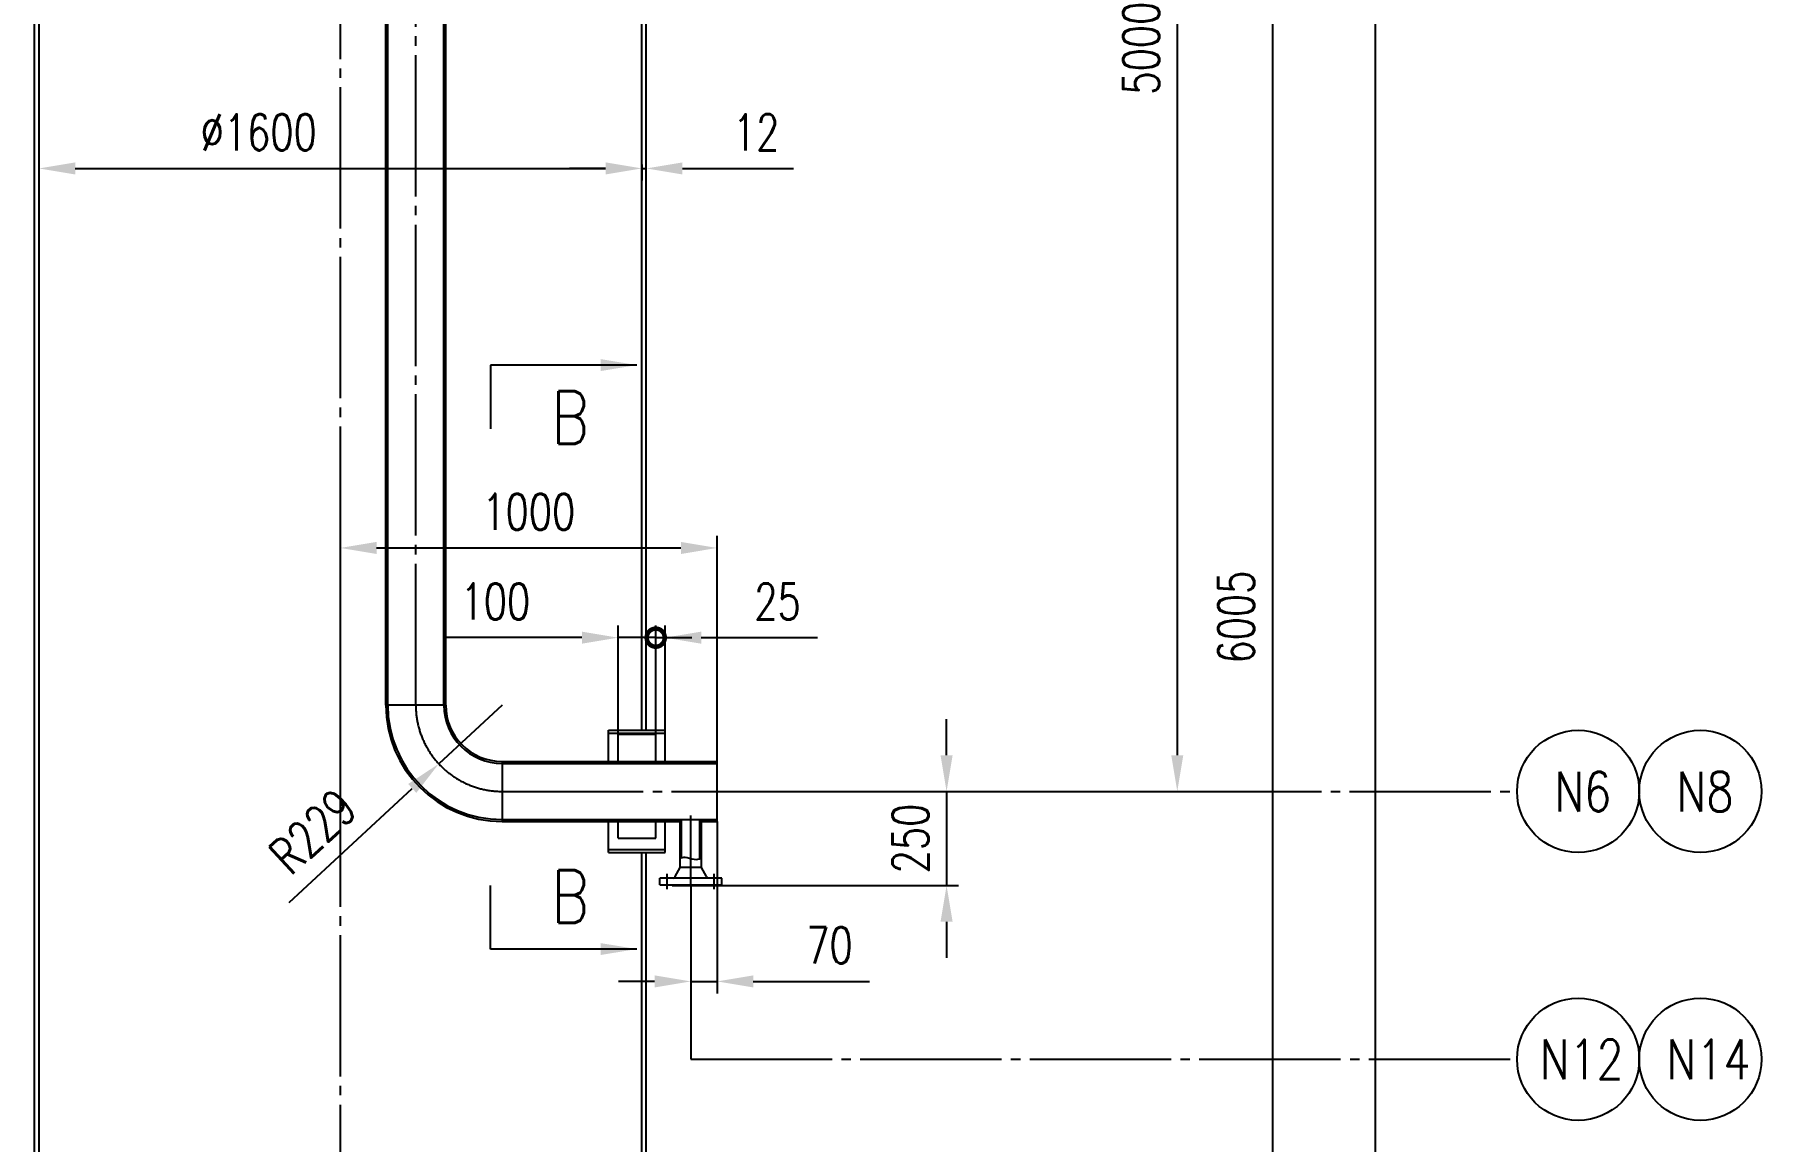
# Model space of a CAD drawing. Extents: x 16825 to 205982, y -10874 to 68273.
# Drawn here: x 189834 to 194418, y 30145 to 33082 of the extents above; entities that cross this region are included whole.
import ezdxf

# ---------------------------------------------------------------- set-up
doc = ezdxf.new("R2010")
doc.units = 0
doc.header["$LTSCALE"] = 5
doc.header["$MEASUREMENT"] = 0
doc.linetypes.add('CENTER', pattern=[18, 15, -1, 1, -1])
doc.linetypes.add('DIVIDE', pattern=[20, 15, -1, 1, -1, 1, -1])
doc.layers.get('0').update_dxf_attribs({"color": 4, "linetype": 'DIVIDE'})
doc.layers.get('DEFPOINTS').update_dxf_attribs({"linetype": 'CONTINUOUS'})
for name, color, linetype in [('CEN', 6, 'CENTER'), ('DIM', 1, 'CONTINUOUS'), ('THIN', 1, 'CONTINUOUS'), ('THK', 2, 'CONTINUOUS'), ('TXT', 3, 'CONTINUOUS')]:
    doc.layers.add(name, color=color, linetype=linetype)
doc.styles.get("Standard").update_dxf_attribs({"font": 'simplex', "width": 0.75, "bigfont": 'hzdx'})
doc.dimstyles.new('DIM3', dxfattribs={"dimscale": 0, "dimtxt": 3, "dimasz": 3, "dimexe": 1, "dimexo": 0, "dimgap": 1.5, "dimtad": 1, "dimdec": 4, "dimdsep": 46, "dimtxsty": 'Standard', "dimcen": 3, "dimclrd": 1, "dimclrt": 3, "dimadec": 0, "dimazin": 0, "dimtfac": 0.75, "dimtdec": 4, "dimtix": 1, "dimtmove": 0, "dimatfit": 0, "dimfxl": 0, "dimtolj": 1, "dimtzin": 0, "dimarcsym": 0})

# ---------------------------------------------------------------- blocks, each defined once
blk = doc.blocks.new('*D219')
at = {"layer": 'DEFPOINTS', "color": 0}
for p in [(192233.5, 36073.7), (192104.5, 31073.7), (192867.6, 31073.7)]:
    blk.add_point(p, dxfattribs=at)
at = {"layer": 'DIM', "lineweight": -2}
for p, q in [((192233.5, 36073.7), (192899.6, 36073.7)), ((192104.5, 31073.7), (192899.6, 31073.7))]:
    blk.add_line(p, q, dxfattribs=at)
at = {"layer": 'DIM', "color": 1, "lineweight": -2}
blk.add_line((192867.6, 35977.7), (192867.6, 31169.7), dxfattribs=at)
at = {"layer": 'DIM', "color": 1}
for points in [[(192851.6, 35977.7), (192883.6, 35977.7), (192867.6, 36073.7)], [(192851.6, 31169.7), (192883.6, 31169.7), (192867.6, 31073.7)]]:
    blk.add_solid(points, dxfattribs=at)
at = {"layer": 'DIM', "color": 3, "insert": (192771.6, 33046.2), "char_height": 96, "attachment_point": 5, "rotation": 90}
blk.add_mtext('\\A1;5000', dxfattribs=at)
blk = doc.blocks.new('*D217')
at = {"layer": 'DEFPOINTS', "color": 0}
for p in [(193120, 34448.7), (191638.1, 28623.7), (193120, 28623.7)]:
    blk.add_point(p, dxfattribs=at)
at = {"layer": 'DIM', "lineweight": -2}
for p, q in [((193120, 34448.7), (193088, 34448.7)), ((191638.1, 28623.7), (193152, 28623.7))]:
    blk.add_line(p, q, dxfattribs=at)
at = {"layer": 'DIM', "color": 1, "lineweight": -2}
blk.add_line((193120, 34352.7), (193120, 28719.7), dxfattribs=at)
at = {"layer": 'DIM', "color": 1}
for points in [[(193104, 34352.7), (193136, 34352.7), (193120, 34448.7)], [(193104, 28719.7), (193136, 28719.7), (193120, 28623.7)]]:
    blk.add_solid(points, dxfattribs=at)
at = {"layer": 'DIM', "color": 3, "insert": (193024, 31536.2), "char_height": 96, "attachment_point": 5, "rotation": 90}
blk.add_mtext('\\A1;6005', dxfattribs=at)
blk = doc.blocks.new('*D216')
at = {"layer": 'DEFPOINTS', "color": 0}
for p in [(192140.6, 66718.7), (191638.1, 28623.7), (193392.9, 28623.7)]:
    blk.add_point(p, dxfattribs=at)
at = {"layer": 'DIM', "lineweight": -2}
for p, q in [((192140.6, 66718.7), (193424.9, 66718.7)), ((191638.1, 28623.7), (193424.9, 28623.7))]:
    blk.add_line(p, q, dxfattribs=at)
at = {"layer": 'DIM', "color": 1, "lineweight": -2}
blk.add_line((193392.9, 66622.7), (193392.9, 28719.7), dxfattribs=at)
at = {"layer": 'DIM', "color": 1}
for points in [[(193376.9, 66622.7), (193408.9, 66622.7), (193392.9, 66718.7)], [(193376.9, 28719.7), (193408.9, 28719.7), (193392.9, 28623.7)]]:
    blk.add_solid(points, dxfattribs=at)
at = {"layer": 'DIM', "color": 3, "insert": (193296.9, 47671.2), "char_height": 96, "attachment_point": 5, "rotation": 90}
blk.add_mtext('\\A1;~38275', dxfattribs=at)
blk = doc.blocks.new('*D234')
at = {"layer": 'DEFPOINTS', "color": 0}
for p in [(191646.1, 31719.8), (191646.1, 31073.7), (190646.1, 30848.8)]:
    blk.add_point(p, dxfattribs=at)
at = {"layer": 'DIM', "lineweight": -2}
for p, q in [((190646.1, 30848.8), (190646.1, 31751.8)), ((191646.1, 31073.7), (191646.1, 31751.8))]:
    blk.add_line(p, q, dxfattribs=at)
at = {"layer": 'DIM', "color": 1, "lineweight": -2}
blk.add_line((190742.1, 31719.8), (191550.1, 31719.8), dxfattribs=at)
at = {"layer": 'DIM', "color": 1}
for points in [[(190742.1, 31735.8), (190742.1, 31703.8), (190646.1, 31719.8)], [(191550.1, 31735.8), (191550.1, 31703.8), (191646.1, 31719.8)]]:
    blk.add_solid(points, dxfattribs=at)
at = {"layer": 'DIM', "color": 3, "insert": (191146.1, 31815.8), "char_height": 96, "attachment_point": 5}
blk.add_mtext('\\A1;1000', dxfattribs=at)
blk = doc.blocks.new('_DotSmall')
at = {"color": 0, "linetype": 'ByBlock', "const_width": 0.5}
blk.add_lwpolyline([(-0.0625, 0, 1), (0.0625, 0, 1)], format="xyb", close=True, dxfattribs=at)
blk = doc.blocks.new('*D233')
at = {"layer": 'DEFPOINTS', "color": 0}
for p in [(191383.1, 31481.7), (191383.1, 31225.2), (191483.1, 31225.2)]:
    blk.add_point(p, dxfattribs=at)
at = {"layer": 'DIM', "lineweight": -2}
for p, q in [((191383.1, 31225.2), (191383.1, 31513.7)), ((191483.1, 31225.2), (191483.1, 31513.7))]:
    blk.add_line(p, q, dxfattribs=at)
at = {"layer": 'DIM', "color": 1, "lineweight": -2}
for p, q in [((191287.1, 31481.7), (190923.7, 31481.7)), ((191483.1, 31481.7), (191383.1, 31481.7)), ((191483.1, 31481.7), (191579.1, 31481.7))]:
    blk.add_line(p, q, dxfattribs=at)
at = {"layer": 'DIM', "color": 1}
blk.add_solid([(191287.1, 31497.7), (191287.1, 31465.7), (191383.1, 31481.7)], dxfattribs=at)
at = {"layer": 'DIM', "color": 1, "lineweight": -2, "xscale": 96, "yscale": 96, "zscale": 96, "rotation": 180}
blk.add_blockref('_DotSmall', (191483.1, 31481.7), dxfattribs=at)
at = {"layer": 'DIM', "color": 3, "insert": (191057.4, 31577.7), "char_height": 96, "attachment_point": 5}
blk.add_mtext('\\A1;100', dxfattribs=at)
blk = doc.blocks.new('*D232')
at = {"layer": 'DEFPOINTS', "color": 0}
for p in [(191508.1, 31481.7), (191483.1, 31225.2), (191508.1, 31228.2)]:
    blk.add_point(p, dxfattribs=at)
at = {"layer": 'DIM', "lineweight": -2}
for p, q in [((191483.1, 31225.2), (191483.1, 31513.7)), ((191508.1, 31228.2), (191508.1, 31513.7))]:
    blk.add_line(p, q, dxfattribs=at)
at = {"layer": 'DIM', "color": 1, "lineweight": -2}
for p, q in [((191483.1, 31481.7), (191387.1, 31481.7)), ((191483.1, 31481.7), (191508.1, 31481.7)), ((191604.1, 31481.7), (191912.7, 31481.7))]:
    blk.add_line(p, q, dxfattribs=at)
at = {"layer": 'DIM', "color": 1}
blk.add_solid([(191604.1, 31497.7), (191604.1, 31465.7), (191508.1, 31481.7)], dxfattribs=at)
at = {"layer": 'DIM', "color": 3, "insert": (191806.4, 31577.7), "char_height": 96, "attachment_point": 5}
blk.add_mtext('\\A1;25', dxfattribs=at)
blk = doc.blocks.new('_None')
blk = doc.blocks.new('*D236')
at = {"layer": 'DEFPOINTS', "color": 0}
for p in [(191075.1, 31302.7), (190907.2, 31146.9)]:
    blk.add_point(p, dxfattribs=at)
at = {"layer": 'DIM', "color": 1, "lineweight": -2}
for p, q in [((191075.1, 31302.7), (190907.2, 31146.9)), ((190510.1, 30778.5), (190836.8, 31081.6))]:
    blk.add_line(p, q, dxfattribs=at)
at = {"layer": 'DIM', "color": 1}
blk.add_solid([(190825.9, 31093.4), (190847.7, 31069.9), (190907.2, 31146.9)], dxfattribs=at)
at = {"layer": 'DIM', "color": 3, "insert": (190573, 30967.8), "char_height": 96, "attachment_point": 5, "rotation": 42.8517}
blk.add_mtext('\\A1;R229', dxfattribs=at)
blk = doc.blocks.new('*D238')
at = {"layer": 'DEFPOINTS', "color": 0}
for p in [(191715.1, 31073.7), (191576.1, 30823.7), (192255.2, 30823.7)]:
    blk.add_point(p, dxfattribs=at)
at = {"layer": 'DIM', "color": 1, "lineweight": -2}
for p, q in [((192255.2, 31169.7), (192255.2, 31265.7)), ((192255.2, 31073.7), (192255.2, 30823.7)), ((192255.2, 30727.7), (192255.2, 30631.7))]:
    blk.add_line(p, q, dxfattribs=at)
at = {"layer": 'DIM', "lineweight": -2}
for p, q in [((191715.1, 31073.7), (192287.2, 31073.7)), ((191576.1, 30823.7), (192287.2, 30823.7))]:
    blk.add_line(p, q, dxfattribs=at)
at = {"layer": 'DIM', "color": 1}
for points in [[(192239.2, 31169.7), (192271.2, 31169.7), (192255.2, 31073.7)], [(192239.2, 30727.7), (192271.2, 30727.7), (192255.2, 30823.7)]]:
    blk.add_solid(points, dxfattribs=at)
at = {"layer": 'DIM', "color": 3, "insert": (192159.2, 30948.7), "char_height": 96, "attachment_point": 5, "rotation": 90}
blk.add_mtext('\\A1;250', dxfattribs=at)
blk = doc.blocks.new('*D237')
at = {"layer": 'DEFPOINTS', "color": 0}
for p in [(191646.1, 30994.2), (191576.1, 30823.7), (191576.1, 30569.4)]:
    blk.add_point(p, dxfattribs=at)
at = {"layer": 'DIM', "lineweight": -2}
for p, q in [((191646.1, 30994.2), (191646.1, 30537.4)), ((191576.1, 30823.7), (191576.1, 30537.4))]:
    blk.add_line(p, q, dxfattribs=at)
at = {"layer": 'DIM', "color": 1, "lineweight": -2}
for p, q in [((191480.1, 30569.4), (191384.1, 30569.4)), ((191576.1, 30569.4), (191646.1, 30569.4)), ((191742.1, 30569.4), (192050.7, 30569.4))]:
    blk.add_line(p, q, dxfattribs=at)
at = {"layer": 'DIM', "color": 1}
for points in [[(191480.1, 30585.4), (191480.1, 30553.4), (191576.1, 30569.4)], [(191742.1, 30585.4), (191742.1, 30553.4), (191646.1, 30569.4)]]:
    blk.add_solid(points, dxfattribs=at)
at = {"layer": 'DIM', "color": 3, "insert": (191944.4, 30665.4), "char_height": 96, "attachment_point": 5}
blk.add_mtext('\\A1;70', dxfattribs=at)
blk = doc.blocks.new('*D239')
at = {"layer": 'DEFPOINTS', "color": 0}
for p in [(191446.1, 32737.4), (191446.1, 32727), (189846.1, 32643.9)]:
    blk.add_point(p, dxfattribs=at)
at = {"layer": 'DIM', "lineweight": -2}
for p, q in [((189846.1, 32643.9), (189846.1, 32759)), ((191446.1, 32737.4), (191446.1, 32695))]:
    blk.add_line(p, q, dxfattribs=at)
at = {"layer": 'DIM', "color": 1, "lineweight": -2}
blk.add_line((189942.1, 32727), (191350.1, 32727), dxfattribs=at)
at = {"layer": 'DIM', "color": 1}
for points in [[(189942.1, 32743), (189942.1, 32711), (189846.1, 32727)], [(191350.1, 32743), (191350.1, 32711), (191446.1, 32727)]]:
    blk.add_solid(points, dxfattribs=at)
at = {"layer": 'DIM', "color": 3, "insert": (190429.1, 32823), "char_height": 96, "attachment_point": 5}
blk.add_mtext('\\A1;%%C1600', dxfattribs=at)
blk = doc.blocks.new('*D241')
at = {"layer": 'DEFPOINTS', "color": 0}
for p in [(191446.1, 32727), (191458.1, 32727), (191458.1, 32726.4)]:
    blk.add_point(p, dxfattribs=at)
at = {"layer": 'DIM', "lineweight": -2}
for p, q in [((191446.1, 32727), (191446.1, 32759)), ((191458.1, 32726.4), (191458.1, 32759))]:
    blk.add_line(p, q, dxfattribs=at)
at = {"layer": 'DIM', "color": 1, "lineweight": -2}
for p, q in [((191350.1, 32727), (191254.1, 32727)), ((191446.1, 32727), (191458.1, 32727)), ((191554.1, 32727), (191848.9, 32727))]:
    blk.add_line(p, q, dxfattribs=at)
at = {"layer": 'DIM', "color": 1}
for points in [[(191350.1, 32743), (191350.1, 32711), (191446.1, 32727)], [(191554.1, 32743), (191554.1, 32711), (191458.1, 32727)]]:
    blk.add_solid(points, dxfattribs=at)
at = {"layer": 'DIM', "color": 3, "insert": (191749.5, 32823), "char_height": 96, "attachment_point": 5}
blk.add_mtext('\\A1;12', dxfattribs=at)

msp = doc.modelspace()

# ---------------------------------------------------------------- linework, layer by layer
at = {"layer": 'CEN', "ltscale": 5}
for p, q in [((190646.09, 28517.234), (190646.09, 65626.635)), ((190846.09, 31302.657), (190846.09, 34056.362)), ((191075.09, 31073.657), (193769.599, 31073.657)), ((191576.09, 30823.657), (191576.09, 31009.863)), ((191576.09, 30362.927), (193769.599, 30362.927))]:
    msp.add_line(p, q, dxfattribs=at)
at = {"layer": 'CEN'}
for p, q in [((191513.59, 30814.469), (191513.59, 30854.846)), ((191638.59, 30814.469), (191638.59, 30854.846))]:
    msp.add_line(p, q, dxfattribs=at)
at = {"layer": 'CEN', "ltscale": 5}
msp.add_arc((191075.09, 31302.657), 229, 180, 270, dxfattribs=at)
at = {"layer": 'DIM'}
for p, q in [((191044.486, 32205.126), (191044.486, 32036.079)), ((191044.486, 30655.318), (191044.486, 30824.365)), ((191576.09, 30537.423), (191576.09, 30362.927))]:
    msp.add_line(p, q, dxfattribs=at)
for centre in [(193931.786, 31073.657), (194256.159, 31073.657), (193931.786, 30362.927), (194256.159, 30362.927)]:
    msp.add_circle(centre, 162.187, dxfattribs=at)
at = {"layer": 'THIN'}
msp.add_open_spline([(191547.59, 30896.021), (191552.018, 30897.998), (191564.282, 30901.722), (191583.485, 30891.256), (191598.12, 30893.753), (191604.59, 30895.543)], degree=3, knots=[11.21626619, 11.21626619, 11.21626619, 11.21626619, 25.41460224, 50.28215606, 69.96510376, 69.96510376, 69.96510376, 69.96510376], dxfattribs=at)
at = {"layer": 'THK'}
for p, q in [((190766.59, 31302.657), (190766.59, 34028.221)), ((190771.59, 31302.657), (190771.59, 34028.61)), ((190920.59, 31302.657), (190920.59, 34047.942)), ((190925.59, 31302.657), (190925.59, 34048.864)), ((191446.09, 31236.157), (191446.09, 34022.622)), ((191458.09, 31236.157), (191458.09, 34022.622)), ((189834.09, 31079.448), (189834.09, 33712.157)), ((189846.09, 31080.23), (189846.09, 33712.157)), ((190925.59, 31302.657), (190766.59, 31302.657)), ((191358.09, 31236.157), (191508.09, 31236.157)), ((191358.09, 31153.157), (191358.09, 31236.157)), ((191358.09, 31228.157), (191508.09, 31228.157)), ((191383.09, 31225.157), (191483.09, 31225.157)), ((191383.09, 31153.157), (191383.09, 31225.157)), ((191483.09, 31153.157), (191483.09, 31225.157)), ((191508.09, 31153.157), (191508.09, 31236.157)), ((189834.09, 28663.657), (189834.09, 31129.448)), ((189846.09, 28663.657), (189846.09, 31130.23)), ((191075.09, 31153.157), (191646.09, 31153.157)), ((191075.09, 31153.157), (191075.09, 30994.157)), ((191075.09, 31148.157), (191646.09, 31148.157)), ((191646.09, 30994.157), (191646.09, 31153.157)), ((191075.09, 30999.157), (191646.09, 30999.157)), ((191075.09, 30994.157), (191547.59, 30994.157)), ((191358.09, 30911.157), (191358.09, 30994.157)), ((191383.09, 30949.345), (191383.09, 30994.157)), ((191483.09, 30949.345), (191483.09, 30994.157)), ((191508.09, 30911.157), (191508.09, 30994.157)), ((191547.59, 30871.454), (191547.59, 30999.157)), ((191551.59, 30897.613), (191551.59, 30999.157)), ((191600.59, 30894.536), (191600.59, 30999.157)), ((191604.59, 30871.454), (191604.59, 30999.157)), ((191604.59, 30994.157), (191646.09, 30994.157)), ((191383.09, 30949.345), (191483.09, 30949.345)), ((191358.09, 30919.157), (191508.09, 30919.157)), ((191358.09, 30911.157), (191508.09, 30911.157)), ((191446.09, 29760.657), (191446.09, 30911.157)), ((191458.09, 29760.657), (191458.09, 30911.157)), ((191534.629, 30848.048), (191547.59, 30871.454)), ((191604.59, 30871.454), (191547.59, 30871.454)), ((191617.551, 30848.048), (191604.59, 30871.454)), ((191493.59, 30825.657), (191493.59, 30843.657)), ((191658.59, 30843.657), (191493.59, 30843.657)), ((191493.59, 30825.657), (191658.59, 30825.657)), ((191526.59, 30823.657), (191526.59, 30825.657)), ((191526.59, 30823.657), (191625.59, 30823.657)), ((191625.59, 30823.657), (191625.59, 30825.657)), ((191658.59, 30825.657), (191658.59, 30843.657))]:
    msp.add_line(p, q, dxfattribs=at)
for centre, radius, start, end in [((191075.09, 31302.657), 308.5, 180, 270), ((191075.09, 31302.657), 303.5, 180, 270), ((191075.09, 31302.657), 154.5, 180, 270), ((191075.09, 31302.657), 149.5, 180, 270), ((191529.667, 30848.657), 5, 270, 353), ((191622.514, 30848.657), 5, 187, 270)]:
    msp.add_arc(centre, radius, start, end, dxfattribs=at)

# ---------------------------------------------------------------- texts
at = {"layer": 'TXT', "width": 0.8}
for s, height, p in [('B', 140, (191205.704, 31995.864)), ('N6', 105, (193868.369, 31020.64)), ('N8', 105, (194192.742, 31020.64)), ('B', 140, (191205.704, 30724.58)), ('N12', 105, (193829.408, 30309.91)), ('N14', 105, (194166.085, 30309.91))]:
    msp.add_text(s, height=height, dxfattribs=at).set_placement(p)

# ---------------------------------------------------------------- dimensions: what is measured, and where the dimension line sits
at = {"layer": 'DIM'}
for base, p1, text, picture, middle in [((193392.948, 28623.657), (192140.618, 66718.657), '~38275', '*D216', (193296.948, 47671.157)), ((193119.965, 28623.657), (193119.965, 34448.657), '6005', '*D217', (193023.965, 31536.157))]:
    dim = msp.add_linear_dim(base=base, p1=p1, p2=(191638.09, 28623.657), angle=90, text=text, dimstyle='DIM3', override={"dimscale": 32, "dimdec": 2, "dimclre": 256, "dimtdec": 2}, dxfattribs=at)
    dim.commit()
    dim.dimension.update_dxf_attribs({"geometry": picture, "text_midpoint": middle})
dim = msp.add_linear_dim(base=(192867.624, 31073.657), p1=(192233.54, 36073.657), p2=(192104.488, 31073.657), angle=90, dimstyle='DIM3', override={"dimscale": 32, "dimdec": 2, "dimclre": 256, "dimtdec": 2}, dxfattribs=at)
dim.commit()
dim.dimension.update_dxf_attribs({"geometry": '*D219', "text_midpoint": (192867.624, 33046.17), "dimtype": 160})
dim = msp.add_linear_dim(base=(191446.09, 32726.975), p1=(189846.09, 32643.887), p2=(191446.09, 32737.361), text='%%C<>', dimstyle='DIM3', override={"dimscale": 32, "dimdec": 2, "dimclre": 256, "dimtdec": 2}, dxfattribs=at)
dim.commit()
dim.dimension.update_dxf_attribs({"geometry": '*D239', "text_midpoint": (190429.081, 32726.975), "dimtype": 160})
for base, p1, p2, override, picture, middle in [((191458.09, 32726.975), (191446.09, 32726.975), (191458.09, 32726.356), {"dimscale": 32, "dimdec": 2, "dimclre": 256, "dimtdec": 2}, '*D241', (191749.519, 32726.975)), ((191383.09, 31481.689), (191483.09, 31225.157), (191383.09, 31225.157), {"dimscale": 32, "dimdec": 2, "dimblk1": 'DotSmall', "dimsah": 1, "dimclre": 256, "dimtdec": 2}, '*D233', (191057.376, 31481.689)), ((191508.09, 31481.689), (191483.09, 31225.157), (191508.09, 31228.157), {"dimscale": 32, "dimdec": 2, "dimblk1": 'None', "dimsah": 1, "dimclre": 256, "dimtdec": 2}, '*D232', (191806.376, 31481.689)), ((191576.09, 30569.423), (191646.09, 30994.157), (191576.09, 30823.657), {"dimscale": 32, "dimdec": 2, "dimclre": 256, "dimtdec": 2}, '*D237', (191944.376, 30569.423))]:
    dim = msp.add_linear_dim(base=base, p1=p1, p2=p2, dimstyle='DIM3', override=override, dxfattribs=at)
    dim.commit()
    dim.dimension.update_dxf_attribs({"geometry": picture, "text_midpoint": middle, "dimtype": 160})
dim = msp.add_linear_dim(base=(191646.09, 31719.847), p1=(190646.09, 30848.769), p2=(191646.09, 31073.657), dimstyle='DIM3', override={"dimscale": 32, "dimdec": 2, "dimclre": 256, "dimtdec": 2}, dxfattribs=at)
dim.commit()
dim.dimension.update_dxf_attribs({"geometry": '*D234', "text_midpoint": (191146.09, 31815.847)})
dim = msp.add_radius_dim(center=(191075.09, 31302.657), mpoint=(190907.206, 31146.914), dimstyle='DIM3', override={"dimscale": 32, "dimdec": 2, "dimclre": 256, "dimtdec": 2, "dimtmove": 1}, dxfattribs=at)
dim.commit()
dim.dimension.update_dxf_attribs({"geometry": '*D236', "text_midpoint": (190572.967, 30967.792)})
dim = msp.add_linear_dim(base=(192255.169, 30823.657), p1=(191715.145, 31073.657), p2=(191576.09, 30823.657), angle=90, dimstyle='DIM3', override={"dimscale": 32, "dimdec": 2, "dimclre": 256, "dimtdec": 2}, dxfattribs=at)
dim.commit()
dim.dimension.update_dxf_attribs({"geometry": '*D238', "text_midpoint": (192159.169, 30948.657)})

# ---------------------------------------------------------------- leaders
for points in [[(191432.93, 32205.126), (191044.486, 32205.126)], [(191432.93, 30655.318), (191044.486, 30655.318)]]:
    msp.add_leader(points, dimstyle='DIM3', override={"dimscale": 32, "dimdec": 2, "dimclre": 256, "dimtdec": 2}, dxfattribs=at)

doc.saveas('drawing.dxf')
